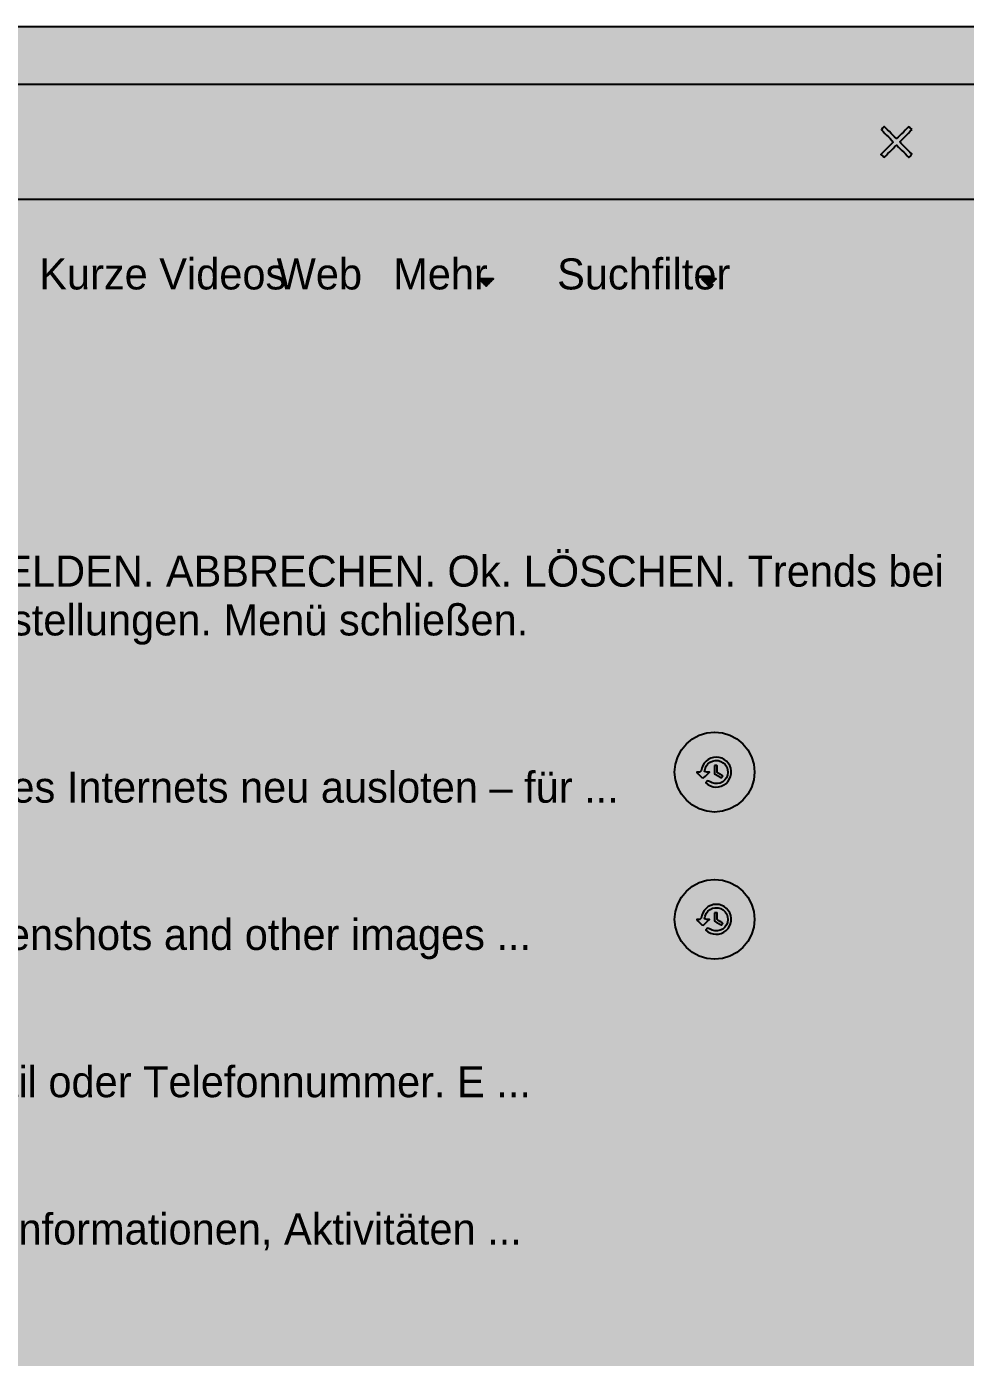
# Model space of a CAD drawing. Extents: x 0 to 1280, y 0 to 2486.
# Drawn here: x 401 to 824, y 1886 to 2486 of the extents above; entities that cross this region are included whole.
import ezdxf

# ---------------------------------------------------------------- set-up
doc = ezdxf.new("R2010")
doc.units = 0

msp = doc.modelspace()

# ---------------------------------------------------------------- hatches: boundary and pattern name
at = {"true_color": 0x1f1f1f}
msp.add_hatch(color=256, dxfattribs=at).paths.add_polyline_path([(0, 2486), (1280, 2486), (1280, 0.1), (0, 0.1)], flags=0)
at = {"true_color": 0x4d5156}
msp.add_hatch(color=256, dxfattribs=at).paths.add_polyline_path([(252, 2460), (925, 2460), (925, 2460), (930.07, 2459.5), (934.95, 2458.02), (939.44, 2455.62), (943.38, 2452.38), (946.62, 2448.44), (949.02, 2443.95), (950.5, 2439.07), (951, 2434), (951, 2434), (951, 2434), (950.5, 2428.93), (949.02, 2424.05), (946.62, 2419.56), (943.38, 2415.62), (939.44, 2412.38), (934.95, 2409.98), (930.07, 2408.5), (925, 2408), (252, 2408), (252, 2408), (246.93, 2408.5), (242.05, 2409.98), (237.56, 2412.38), (233.62, 2415.62), (230.38, 2419.56), (227.98, 2424.05), (226.5, 2428.93), (226, 2434), (226, 2434), (226, 2434), (226.5, 2439.07), (227.98, 2443.95), (230.38, 2448.44), (233.62, 2452.38), (237.56, 2455.62), (242.05, 2458.02), (246.93, 2459.5), (252, 2460)], flags=0)
at = {"true_color": 0xbfbfbf}
msp.add_hatch(color=256, dxfattribs=at).paths.add_polyline_path([(800, 2439.59), (799.21, 2440.38), (798.43, 2440.84), (797.64, 2440.05), (796.85, 2439.26), (796.07, 2438.48), (795.28, 2437.69), (794.49, 2436.9), (793.7, 2436.11), (792.92, 2435.49), (792.13, 2436.28), (791.34, 2437.07), (790.56, 2437.85), (789.77, 2438.64), (788.98, 2439.43), (788.2, 2440.21), (787.41, 2441), (786.62, 2440.21), (786.16, 2439.43), (786.95, 2438.64), (787.74, 2437.85), (788.52, 2437.07), (789.31, 2436.28), (790.1, 2435.49), (790.88, 2434.71), (791.51, 2433.92), (790.72, 2433.13), (789.93, 2432.34), (789.15, 2431.56), (788.36, 2430.77), (787.57, 2429.98), (786.79, 2429.2), (786, 2428.41), (786.79, 2427.62), (787.57, 2427.16), (788.36, 2427.95), (789.15, 2428.74), (789.93, 2429.52), (790.72, 2430.31), (791.51, 2431.1), (792.29, 2431.88), (793.08, 2432.51), (793.87, 2431.72), (794.66, 2430.93), (795.44, 2430.15), (796.23, 2429.36), (797.02, 2428.57), (797.8, 2427.79), (798.59, 2427), (799.38, 2427.79), (799.84, 2428.57), (799.05, 2429.36), (798.26, 2430.15), (797.48, 2430.93), (796.69, 2431.72), (795.9, 2432.51), (795.11, 2433.3), (794.49, 2434.08), (795.28, 2434.87), (796.07, 2435.66), (796.85, 2436.44), (797.64, 2437.23), (798.43, 2438.02), (799.21, 2438.8), (800, 2439.59)], flags=0)
at = {"true_color": 0x80868b}
for points in [[(604.72, 2372.33), (604.89, 2372.16), (605.07, 2371.98), (605.25, 2371.8), (605.43, 2371.62), (605.61, 2371.44), (605.78, 2371.27), (605.96, 2371.09), (606.14, 2370.91), (606.32, 2370.73), (606.49, 2370.56), (606.67, 2370.38), (606.85, 2370.2), (607.03, 2370.02), (607.21, 2369.84), (607.38, 2369.67), (607.56, 2369.49), (607.74, 2369.31), (607.92, 2369.13), (608.1, 2369.05), (608.27, 2369.22), (608.45, 2369.4), (608.63, 2369.58), (608.81, 2369.76), (608.98, 2369.93), (609.16, 2370.11), (609.34, 2370.29), (609.52, 2370.47), (609.7, 2370.65), (609.87, 2370.82), (610.05, 2371), (610.23, 2371.18), (610.41, 2371.36), (610.58, 2371.53), (610.76, 2371.71), (610.94, 2371.89), (611.12, 2372.07), (611.3, 2372.25), (611.26, 2372.33), (611, 2372.33), (610.75, 2372.33), (610.5, 2372.33), (610.25, 2372.33), (610, 2372.33), (609.75, 2372.33), (609.49, 2372.33), (609.24, 2372.33), (608.99, 2372.33), (608.74, 2372.33), (608.49, 2372.33), (608.24, 2372.33), (607.99, 2372.33), (607.73, 2372.33), (607.48, 2372.33), (607.23, 2372.33), (606.98, 2372.33), (606.73, 2372.33), (606.48, 2372.33), (606.23, 2372.33), (605.97, 2372.33), (605.72, 2372.33), (605.47, 2372.33), (605.22, 2372.33), (604.97, 2372.33), (604.72, 2372.33)], [(705.07, 2372.33), (705.24, 2372.16), (705.42, 2371.98), (705.6, 2371.8), (705.78, 2371.62), (705.96, 2371.44), (706.13, 2371.27), (706.31, 2371.09), (706.49, 2370.91), (706.67, 2370.73), (706.84, 2370.56), (707.02, 2370.38), (707.2, 2370.2), (707.38, 2370.02), (707.56, 2369.84), (707.73, 2369.67), (707.91, 2369.49), (708.09, 2369.31), (708.27, 2369.13), (708.45, 2369.05), (708.62, 2369.22), (708.8, 2369.4), (708.98, 2369.58), (709.16, 2369.76), (709.33, 2369.93), (709.51, 2370.11), (709.69, 2370.29), (709.87, 2370.47), (710.05, 2370.65), (710.22, 2370.82), (710.4, 2371), (710.58, 2371.18), (710.76, 2371.36), (710.93, 2371.53), (711.11, 2371.71), (711.29, 2371.89), (711.47, 2372.07), (711.65, 2372.25), (711.61, 2372.33), (711.35, 2372.33), (711.1, 2372.33), (710.85, 2372.33), (710.6, 2372.33), (710.35, 2372.33), (710.1, 2372.33), (709.84, 2372.33), (709.59, 2372.33), (709.34, 2372.33), (709.09, 2372.33), (708.84, 2372.33), (708.59, 2372.33), (708.34, 2372.33), (708.08, 2372.33), (707.83, 2372.33), (707.58, 2372.33), (707.33, 2372.33), (707.08, 2372.33), (706.83, 2372.33), (706.58, 2372.33), (706.32, 2372.33), (706.07, 2372.33), (705.82, 2372.33), (705.57, 2372.33), (705.32, 2372.33), (705.07, 2372.33)]]:
    msp.add_hatch(color=256, dxfattribs=at).paths.add_polyline_path(points, flags=0)
at = {"true_color": 0xa8c7fa}
h = msp.add_hatch(color=256, dxfattribs=at)
h.paths.add_polyline_path([(711.75, 2156.65), (710.5, 2156.53), (709.29, 2156.19), (708.17, 2155.62), (707.17, 2154.86), (706.33, 2153.93), (705.68, 2152.85), (705.24, 2151.68), (705.02, 2150.44), (704.28, 2149.9), (703.02, 2149.9), (703.45, 2149.2), (704.34, 2148.31), (705.22, 2147.43), (706.08, 2147.24), (706.97, 2148.13), (707.87, 2149.02), (708.74, 2149.9), (707.48, 2149.9), (706.51, 2150.17), (706.72, 2151.41), (707.22, 2152.56), (707.98, 2153.56), (708.96, 2154.35), (710.09, 2154.88), (711.32, 2155.13), (712.58, 2155.09), (713.79, 2154.74), (714.88, 2154.12), (715.79, 2153.26), (716.47, 2152.2), (716.88, 2151.02), (717, 2149.77), (716.82, 2148.53), (716.35, 2147.36), (715.62, 2146.35), (714.66, 2145.53), (713.54, 2144.96), (712.32, 2144.68), (711.06, 2144.69), (709.85, 2145.01), (708.74, 2145.6), (707.8, 2145.95), (707.05, 2145.07), (708.02, 2144.27), (709.13, 2143.68), (710.33, 2143.3), (711.57, 2143.15), (712.83, 2143.24), (714.04, 2143.55), (715.18, 2144.08), (716.2, 2144.82), (717.06, 2145.73), (717.74, 2146.79), (718.21, 2147.95), (718.46, 2149.18), (718.48, 2150.44), (718.26, 2151.68), (717.82, 2152.85), (717.17, 2153.93), (716.33, 2154.86), (715.33, 2155.62), (714.21, 2156.19), (713, 2156.53), (711.75, 2156.65)], flags=0)
h.paths.add_polyline_path([(711, 2152.9), (711, 2152.65), (711, 2152.4), (711, 2152.15), (711, 2151.91), (711, 2151.66), (711, 2151.41), (711, 2151.16), (711, 2150.91), (711, 2150.66), (711, 2150.41), (711, 2150.17), (711, 2149.92), (711, 2149.67), (711, 2149.42), (711, 2149.17), (711.19, 2149.03), (711.41, 2148.91), (711.62, 2148.78), (711.84, 2148.65), (712.05, 2148.53), (712.26, 2148.4), (712.48, 2148.27), (712.69, 2148.15), (712.9, 2148.02), (713.12, 2147.89), (713.33, 2147.77), (713.55, 2147.64), (713.76, 2147.51), (713.97, 2147.39), (714.19, 2147.26), (714.32, 2147.44), (714.45, 2147.65), (714.58, 2147.86), (714.7, 2148.08), (714.61, 2148.23), (714.4, 2148.36), (714.19, 2148.49), (713.97, 2148.61), (713.76, 2148.74), (713.54, 2148.87), (713.33, 2149), (713.12, 2149.12), (712.9, 2149.25), (712.69, 2149.38), (712.48, 2149.5), (712.26, 2149.63), (712.12, 2149.8), (712.12, 2150.05), (712.12, 2150.3), (712.12, 2150.55), (712.12, 2150.79), (712.12, 2151.04), (712.12, 2151.29), (712.12, 2151.54), (712.12, 2151.79), (712.12, 2152.04), (712.12, 2152.29), (712.12, 2152.53), (712.12, 2152.78), (711.99, 2152.9), (711.75, 2152.9), (711.5, 2152.9), (711.25, 2152.9), (711, 2152.9)], flags=0)
h = msp.add_hatch(color=256, dxfattribs=at)
h.paths.add_polyline_path([(711.75, 2090.25), (710.5, 2090.13), (709.29, 2089.79), (708.17, 2089.22), (707.17, 2088.46), (706.33, 2087.53), (705.68, 2086.45), (705.24, 2085.28), (705.02, 2084.04), (704.28, 2083.5), (703.02, 2083.5), (703.45, 2082.8), (704.34, 2081.91), (705.22, 2081.03), (706.08, 2080.84), (706.97, 2081.73), (707.87, 2082.62), (708.74, 2083.5), (707.48, 2083.5), (706.51, 2083.77), (706.72, 2085.01), (707.22, 2086.16), (707.98, 2087.16), (708.96, 2087.95), (710.09, 2088.48), (711.32, 2088.73), (712.58, 2088.69), (713.79, 2088.34), (714.88, 2087.72), (715.79, 2086.86), (716.47, 2085.8), (716.88, 2084.62), (717, 2083.37), (716.82, 2082.13), (716.35, 2080.96), (715.62, 2079.95), (714.66, 2079.13), (713.54, 2078.56), (712.32, 2078.28), (711.06, 2078.29), (709.85, 2078.61), (708.74, 2079.2), (707.8, 2079.55), (707.05, 2078.67), (708.02, 2077.87), (709.13, 2077.28), (710.33, 2076.9), (711.57, 2076.75), (712.83, 2076.84), (714.04, 2077.15), (715.18, 2077.68), (716.2, 2078.42), (717.06, 2079.33), (717.74, 2080.39), (718.21, 2081.55), (718.46, 2082.78), (718.48, 2084.04), (718.26, 2085.28), (717.82, 2086.45), (717.17, 2087.53), (716.33, 2088.46), (715.33, 2089.22), (714.21, 2089.79), (713, 2090.13), (711.75, 2090.25)], flags=0)
h.paths.add_polyline_path([(711, 2086.5), (711, 2086.25), (711, 2086), (711, 2085.75), (711, 2085.51), (711, 2085.26), (711, 2085.01), (711, 2084.76), (711, 2084.51), (711, 2084.26), (711, 2084.01), (711, 2083.77), (711, 2083.52), (711, 2083.27), (711, 2083.02), (711, 2082.77), (711.19, 2082.63), (711.41, 2082.51), (711.62, 2082.38), (711.84, 2082.25), (712.05, 2082.13), (712.26, 2082), (712.48, 2081.87), (712.69, 2081.75), (712.9, 2081.62), (713.12, 2081.49), (713.33, 2081.37), (713.55, 2081.24), (713.76, 2081.11), (713.97, 2080.99), (714.19, 2080.86), (714.32, 2081.04), (714.45, 2081.25), (714.58, 2081.46), (714.7, 2081.68), (714.61, 2081.83), (714.4, 2081.96), (714.19, 2082.09), (713.97, 2082.21), (713.76, 2082.34), (713.54, 2082.47), (713.33, 2082.6), (713.12, 2082.72), (712.9, 2082.85), (712.69, 2082.98), (712.48, 2083.1), (712.26, 2083.23), (712.12, 2083.4), (712.12, 2083.65), (712.12, 2083.9), (712.12, 2084.15), (712.12, 2084.39), (712.12, 2084.64), (712.12, 2084.89), (712.12, 2085.14), (712.12, 2085.39), (712.12, 2085.64), (712.12, 2085.89), (712.12, 2086.13), (712.12, 2086.38), (711.99, 2086.5), (711.75, 2086.5), (711.5, 2086.5), (711.25, 2086.5), (711, 2086.5)], flags=0)

# ---------------------------------------------------------------- linework, layer by layer
at = {"true_color": 0x1f1f1f}
msp.add_lwpolyline([(0, 2486), (1280, 2486), (1280, 0.1), (0, 0.1)], close=True, dxfattribs=at)
at = {"true_color": 0x4d5156}
msp.add_lwpolyline([(925, 2408), (252, 2408), (252, 2408), (246.93, 2408.5), (242.05, 2409.98), (237.56, 2412.38), (233.62, 2415.62), (230.38, 2419.56), (227.98, 2424.05), (226.5, 2428.93), (226, 2434), (226, 2434), (226, 2434), (226.5, 2439.07), (227.98, 2443.95), (230.38, 2448.44), (233.62, 2452.38), (237.56, 2455.62), (242.05, 2458.02), (246.93, 2459.5), (252, 2460), (252, 2460), (925, 2460)], dxfattribs=at)
at = {"true_color": 0xbfbfbf}
msp.add_lwpolyline([(800, 2439.59), (799.21, 2440.38), (798.43, 2440.84), (797.64, 2440.05), (796.85, 2439.26), (796.07, 2438.48), (795.28, 2437.69), (794.49, 2436.9), (793.7, 2436.11), (792.92, 2435.49), (792.13, 2436.28), (791.34, 2437.07), (790.56, 2437.85), (789.77, 2438.64), (788.98, 2439.43), (788.2, 2440.21), (787.41, 2441), (786.62, 2440.21), (786.16, 2439.43), (786.95, 2438.64), (787.74, 2437.85), (788.52, 2437.07), (789.31, 2436.28), (790.1, 2435.49), (790.88, 2434.71), (791.51, 2433.92), (790.72, 2433.13), (789.93, 2432.34), (789.15, 2431.56), (788.36, 2430.77), (787.57, 2429.98), (786.79, 2429.2), (786, 2428.41), (786.79, 2427.62), (787.57, 2427.16), (788.36, 2427.95), (789.15, 2428.74), (789.93, 2429.52), (790.72, 2430.31), (791.51, 2431.1), (792.29, 2431.88), (793.08, 2432.51), (793.87, 2431.72), (794.66, 2430.93), (795.44, 2430.15), (796.23, 2429.36), (797.02, 2428.57), (797.8, 2427.79), (798.59, 2427), (799.38, 2427.79), (799.84, 2428.57), (799.05, 2429.36), (798.26, 2430.15), (797.48, 2430.93), (796.69, 2431.72), (795.9, 2432.51), (795.11, 2433.3), (794.49, 2434.08), (795.28, 2434.87), (796.07, 2435.66), (796.85, 2436.44), (797.64, 2437.23), (798.43, 2438.02), (799.21, 2438.8), (800, 2439.59)], close=True, dxfattribs=at)
at = {"true_color": 0x80868b}
for points in [[(604.72, 2372.33), (604.89, 2372.16), (605.07, 2371.98), (605.25, 2371.8), (605.43, 2371.62), (605.61, 2371.44), (605.78, 2371.27), (605.96, 2371.09), (606.14, 2370.91), (606.32, 2370.73), (606.49, 2370.56), (606.67, 2370.38), (606.85, 2370.2), (607.03, 2370.02), (607.21, 2369.84), (607.38, 2369.67), (607.56, 2369.49), (607.74, 2369.31), (607.92, 2369.13), (608.1, 2369.05), (608.27, 2369.22), (608.45, 2369.4), (608.63, 2369.58), (608.81, 2369.76), (608.98, 2369.93), (609.16, 2370.11), (609.34, 2370.29), (609.52, 2370.47), (609.7, 2370.65), (609.87, 2370.82), (610.05, 2371), (610.23, 2371.18), (610.41, 2371.36), (610.58, 2371.53), (610.76, 2371.71), (610.94, 2371.89), (611.12, 2372.07), (611.3, 2372.25), (611.26, 2372.33), (611, 2372.33), (610.75, 2372.33), (610.5, 2372.33), (610.25, 2372.33), (610, 2372.33), (609.75, 2372.33), (609.49, 2372.33), (609.24, 2372.33), (608.99, 2372.33), (608.74, 2372.33), (608.49, 2372.33), (608.24, 2372.33), (607.99, 2372.33), (607.73, 2372.33), (607.48, 2372.33), (607.23, 2372.33), (606.98, 2372.33), (606.73, 2372.33), (606.48, 2372.33), (606.23, 2372.33), (605.97, 2372.33), (605.72, 2372.33), (605.47, 2372.33), (605.22, 2372.33), (604.97, 2372.33), (604.72, 2372.33)], [(705.07, 2372.33), (705.24, 2372.16), (705.42, 2371.98), (705.6, 2371.8), (705.78, 2371.62), (705.96, 2371.44), (706.13, 2371.27), (706.31, 2371.09), (706.49, 2370.91), (706.67, 2370.73), (706.84, 2370.56), (707.02, 2370.38), (707.2, 2370.2), (707.38, 2370.02), (707.56, 2369.84), (707.73, 2369.67), (707.91, 2369.49), (708.09, 2369.31), (708.27, 2369.13), (708.45, 2369.05), (708.62, 2369.22), (708.8, 2369.4), (708.98, 2369.58), (709.16, 2369.76), (709.33, 2369.93), (709.51, 2370.11), (709.69, 2370.29), (709.87, 2370.47), (710.05, 2370.65), (710.22, 2370.82), (710.4, 2371), (710.58, 2371.18), (710.76, 2371.36), (710.93, 2371.53), (711.11, 2371.71), (711.29, 2371.89), (711.47, 2372.07), (711.65, 2372.25), (711.61, 2372.33), (711.35, 2372.33), (711.1, 2372.33), (710.85, 2372.33), (710.6, 2372.33), (710.35, 2372.33), (710.1, 2372.33), (709.84, 2372.33), (709.59, 2372.33), (709.34, 2372.33), (709.09, 2372.33), (708.84, 2372.33), (708.59, 2372.33), (708.34, 2372.33), (708.08, 2372.33), (707.83, 2372.33), (707.58, 2372.33), (707.33, 2372.33), (707.08, 2372.33), (706.83, 2372.33), (706.58, 2372.33), (706.32, 2372.33), (706.07, 2372.33), (705.82, 2372.33), (705.57, 2372.33), (705.32, 2372.33), (705.07, 2372.33)]]:
    msp.add_lwpolyline(points, close=True, dxfattribs=at)
at = {"true_color": 0x444746}
for points in [[(711, 2167.9), (711, 2167.9), (711, 2167.9), (714.51, 2167.55), (717.89, 2166.53), (721, 2164.87), (723.73, 2162.63), (725.97, 2159.9), (727.63, 2156.79), (728.65, 2153.41), (729, 2149.9), (729, 2149.9), (729, 2149.9), (728.65, 2146.39), (727.63, 2143.01), (725.97, 2139.9), (723.73, 2137.17), (721, 2134.93), (717.89, 2133.27), (714.51, 2132.25), (711, 2131.9), (711, 2131.9), (711, 2131.9), (707.49, 2132.25), (704.11, 2133.27), (701, 2134.93), (698.27, 2137.17), (696.03, 2139.9), (694.37, 2143.01), (693.35, 2146.39), (693, 2149.9), (693, 2149.9), (693, 2149.9), (693.35, 2153.41), (694.37, 2156.79), (696.03, 2159.9), (698.27, 2162.63), (701, 2164.87), (704.11, 2166.53), (707.49, 2167.55), (711, 2167.9)], [(711, 2101.5), (711, 2101.5), (711, 2101.5), (714.51, 2101.15), (717.89, 2100.13), (721, 2098.47), (723.73, 2096.23), (725.97, 2093.5), (727.63, 2090.39), (728.65, 2087.01), (729, 2083.5), (729, 2083.5), (729, 2083.5), (728.65, 2079.99), (727.63, 2076.61), (725.97, 2073.5), (723.73, 2070.77), (721, 2068.53), (717.89, 2066.87), (714.51, 2065.85), (711, 2065.5), (711, 2065.5), (711, 2065.5), (707.49, 2065.85), (704.11, 2066.87), (701, 2068.53), (698.27, 2070.77), (696.03, 2073.5), (694.37, 2076.61), (693.35, 2079.99), (693, 2083.5), (693, 2083.5), (693, 2083.5), (693.35, 2087.01), (694.37, 2090.39), (696.03, 2093.5), (698.27, 2096.23), (701, 2098.47), (704.11, 2100.13), (707.49, 2101.15), (711, 2101.5)]]:
    msp.add_lwpolyline(points, close=True, dxfattribs=at)
at = {"true_color": 0xa8c7fa}
for points in [[(711.75, 2156.65), (710.5, 2156.53), (709.29, 2156.19), (708.17, 2155.62), (707.17, 2154.86), (706.33, 2153.93), (705.68, 2152.85), (705.24, 2151.68), (705.02, 2150.44), (704.28, 2149.9), (703.02, 2149.9), (703.45, 2149.2), (704.34, 2148.31), (705.22, 2147.43), (706.08, 2147.24), (706.97, 2148.13), (707.87, 2149.02), (708.74, 2149.9), (707.48, 2149.9), (706.51, 2150.17), (706.72, 2151.41), (707.22, 2152.56), (707.98, 2153.56), (708.96, 2154.35), (710.09, 2154.88), (711.32, 2155.13), (712.58, 2155.09), (713.79, 2154.74), (714.88, 2154.12), (715.79, 2153.26), (716.47, 2152.2), (716.88, 2151.02), (717, 2149.77), (716.82, 2148.53), (716.35, 2147.36), (715.62, 2146.35), (714.66, 2145.53), (713.54, 2144.96), (712.32, 2144.68), (711.06, 2144.69), (709.85, 2145.01), (708.74, 2145.6), (707.8, 2145.95), (707.05, 2145.07), (708.02, 2144.27), (709.13, 2143.68), (710.33, 2143.3), (711.57, 2143.15), (712.83, 2143.24), (714.04, 2143.55), (715.18, 2144.08), (716.2, 2144.82), (717.06, 2145.73), (717.74, 2146.79), (718.21, 2147.95), (718.46, 2149.18), (718.48, 2150.44), (718.26, 2151.68), (717.82, 2152.85), (717.17, 2153.93), (716.33, 2154.86), (715.33, 2155.62), (714.21, 2156.19), (713, 2156.53), (711.75, 2156.65)], [(711, 2152.9), (711, 2152.65), (711, 2152.4), (711, 2152.15), (711, 2151.91), (711, 2151.66), (711, 2151.41), (711, 2151.16), (711, 2150.91), (711, 2150.66), (711, 2150.41), (711, 2150.17), (711, 2149.92), (711, 2149.67), (711, 2149.42), (711, 2149.17), (711.19, 2149.03), (711.41, 2148.91), (711.62, 2148.78), (711.84, 2148.65), (712.05, 2148.53), (712.26, 2148.4), (712.48, 2148.27), (712.69, 2148.15), (712.9, 2148.02), (713.12, 2147.89), (713.33, 2147.77), (713.55, 2147.64), (713.76, 2147.51), (713.97, 2147.39), (714.19, 2147.26), (714.32, 2147.44), (714.45, 2147.65), (714.58, 2147.86), (714.7, 2148.08), (714.61, 2148.23), (714.4, 2148.36), (714.19, 2148.49), (713.97, 2148.61), (713.76, 2148.74), (713.54, 2148.87), (713.33, 2149), (713.12, 2149.12), (712.9, 2149.25), (712.69, 2149.38), (712.48, 2149.5), (712.26, 2149.63), (712.12, 2149.8), (712.12, 2150.05), (712.12, 2150.3), (712.12, 2150.55), (712.12, 2150.79), (712.12, 2151.04), (712.12, 2151.29), (712.12, 2151.54), (712.12, 2151.79), (712.12, 2152.04), (712.12, 2152.29), (712.12, 2152.53), (712.12, 2152.78), (711.99, 2152.9), (711.75, 2152.9), (711.5, 2152.9), (711.25, 2152.9), (711, 2152.9)], [(711.75, 2090.25), (710.5, 2090.13), (709.29, 2089.79), (708.17, 2089.22), (707.17, 2088.46), (706.33, 2087.53), (705.68, 2086.45), (705.24, 2085.28), (705.02, 2084.04), (704.28, 2083.5), (703.02, 2083.5), (703.45, 2082.8), (704.34, 2081.91), (705.22, 2081.03), (706.08, 2080.84), (706.97, 2081.73), (707.87, 2082.62), (708.74, 2083.5), (707.48, 2083.5), (706.51, 2083.77), (706.72, 2085.01), (707.22, 2086.16), (707.98, 2087.16), (708.96, 2087.95), (710.09, 2088.48), (711.32, 2088.73), (712.58, 2088.69), (713.79, 2088.34), (714.88, 2087.72), (715.79, 2086.86), (716.47, 2085.8), (716.88, 2084.62), (717, 2083.37), (716.82, 2082.13), (716.35, 2080.96), (715.62, 2079.95), (714.66, 2079.13), (713.54, 2078.56), (712.32, 2078.28), (711.06, 2078.29), (709.85, 2078.61), (708.74, 2079.2), (707.8, 2079.55), (707.05, 2078.67), (708.02, 2077.87), (709.13, 2077.28), (710.33, 2076.9), (711.57, 2076.75), (712.83, 2076.84), (714.04, 2077.15), (715.18, 2077.68), (716.2, 2078.42), (717.06, 2079.33), (717.74, 2080.39), (718.21, 2081.55), (718.46, 2082.78), (718.48, 2084.04), (718.26, 2085.28), (717.82, 2086.45), (717.17, 2087.53), (716.33, 2088.46), (715.33, 2089.22), (714.21, 2089.79), (713, 2090.13), (711.75, 2090.25)], [(711, 2086.5), (711, 2086.25), (711, 2086), (711, 2085.75), (711, 2085.51), (711, 2085.26), (711, 2085.01), (711, 2084.76), (711, 2084.51), (711, 2084.26), (711, 2084.01), (711, 2083.77), (711, 2083.52), (711, 2083.27), (711, 2083.02), (711, 2082.77), (711.19, 2082.63), (711.41, 2082.51), (711.62, 2082.38), (711.84, 2082.25), (712.05, 2082.13), (712.26, 2082), (712.48, 2081.87), (712.69, 2081.75), (712.9, 2081.62), (713.12, 2081.49), (713.33, 2081.37), (713.55, 2081.24), (713.76, 2081.11), (713.97, 2080.99), (714.19, 2080.86), (714.32, 2081.04), (714.45, 2081.25), (714.58, 2081.46), (714.7, 2081.68), (714.61, 2081.83), (714.4, 2081.96), (714.19, 2082.09), (713.97, 2082.21), (713.76, 2082.34), (713.54, 2082.47), (713.33, 2082.6), (713.12, 2082.72), (712.9, 2082.85), (712.69, 2082.98), (712.48, 2083.1), (712.26, 2083.23), (712.12, 2083.4), (712.12, 2083.65), (712.12, 2083.9), (712.12, 2084.15), (712.12, 2084.39), (712.12, 2084.64), (712.12, 2084.89), (712.12, 2085.14), (712.12, 2085.39), (712.12, 2085.64), (712.12, 2085.89), (712.12, 2086.13), (712.12, 2086.38), (711.99, 2086.5), (711.75, 2086.5), (711.5, 2086.5), (711.25, 2086.5), (711, 2086.5)]]:
    msp.add_lwpolyline(points, close=True, dxfattribs=at)

# ---------------------------------------------------------------- texts
at = {"true_color": 0x80868b}
for s, p in [('Kurze Videos', (406.62, 2367.5)), ('Web', (513.62, 2367.5)), ('Mehr', (566.15, 2367.5)), ('Suchfilter', (640.05, 2367.5))]:
    msp.add_text(s, height=14, dxfattribs=at).set_placement(p)
at = {"true_color": 0xbfbfbf}
for s, p in [(' zu suchen. MELDEN. ABBRECHEN. Ok. LÖSCHEN. Trends bei', (274.35, 2233.5)), ('Suchanfragen. Feedback geben. Einstellungen. Menü schließen.', (90, 2211.5))]:
    msp.add_text(s, height=14, dxfattribs=at).set_placement(p)
at = {"true_color": 0xbdc1c6}
for s, p in [('Mit Chrome Canary die Grenzen des Internets neu ausloten – für ...', (109, 2136.1)), ('Das Chaos besiegen ... Save screenshots and other images ...', (109, 2069.7)), ('Mit Google-Konto anmelden. E-Mail oder Telefonnummer. E ...', (109, 2003.3)), ('Im Google-Konto können Sie Ihre Informationen, Aktivitäten ...', (109, 1936.9))]:
    msp.add_text(s, height=14, dxfattribs=at).set_placement(p)

doc.saveas('drawing.dxf')
